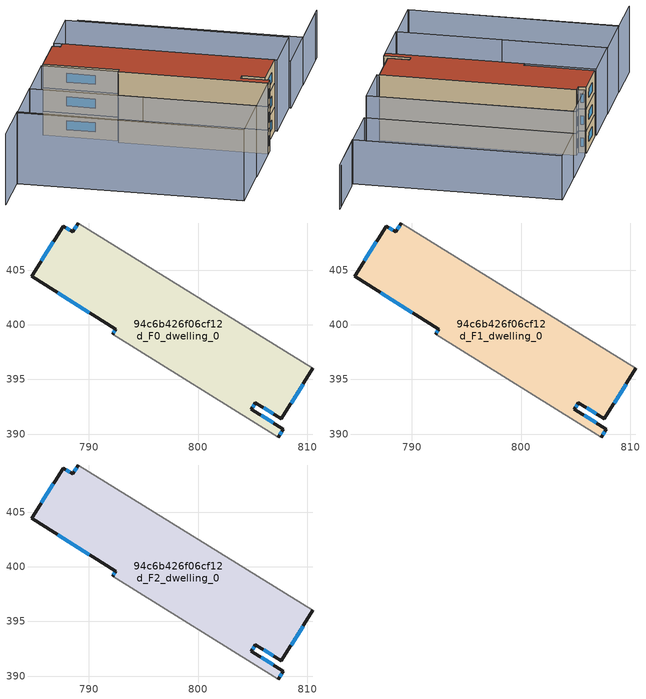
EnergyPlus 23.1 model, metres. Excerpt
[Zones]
94c6b426f06cf12d_F0_dwelling_0
 floor ground (EU_floor_Construction): 810.51,396.02 807.61,391.4 805.25,392.89 804.87,392.28 807.79,390.44 807.34,389.73 792.16,399.14 792.44,399.59 784.75,404.42 787.67,409.04 788.53,408.5 789.04,409.32 z0
 wall outside (EU_wall_Construction): 789.04,409.32 788.53,408.5 787.67,409.04 784.75,404.42 792.44,399.59 792.16,399.14 / 807.34,389.73 807.79,390.44 804.87,392.28 805.25,392.89 807.61,391.4 810.51,396.02 z0:3
 wall adiabatic (EU_wall_Construction): 792.16,399.14 807.34,389.73 / 810.51,396.02 789.04,409.32 z0:3
 window (EU_Window_Construction): 792.36,399.45 792.25,399.28 / 787.15,402.92 790.05,401.09 / 786.76,407.6 785.66,405.86 / 788.26,408.67 787.94,408.87 / 788.88,409.07 788.68,408.76 / 808.51,392.84 809.61,394.58 / 805.99,392.42 806.87,391.86 / 804.99,392.47 805.13,392.7 / 806.88,391.02 805.78,391.71 / 807.48,389.95 807.65,390.22 z0.93:2.07
94c6b426f06cf12d_F1_dwelling_0
 floor to 94c6b426f06cf12d_F0_dwelling_0 (EU_floor_Construction): 810.51,396.02 807.61,391.4 805.25,392.89 804.87,392.28 807.79,390.44 807.34,389.73 792.16,399.14 792.44,399.59 784.75,404.42 787.67,409.04 788.52,408.5 789.04,409.32 z3
 wall outside (EU_wall_Construction): 789.04,409.32 788.53,408.5 787.67,409.04 784.75,404.42 792.44,399.59 792.16,399.14 / 807.34,389.73 807.79,390.44 804.87,392.28 805.25,392.89 807.61,391.4 810.51,396.02 z3:6
 wall adiabatic (EU_wall_Construction): 792.16,399.14 807.34,389.73 / 810.51,396.02 789.04,409.32 z3:6
 window (EU_Window_Construction): 792.36,399.45 792.25,399.28 / 787.15,402.92 790.05,401.09 / 786.76,407.6 785.66,405.86 / 788.26,408.67 787.94,408.87 / 788.88,409.07 788.68,408.76 / 808.51,392.84 809.61,394.58 / 805.99,392.42 806.87,391.86 / 804.99,392.47 805.13,392.7 / 806.88,391.02 805.78,391.71 / 807.48,389.95 807.65,390.22 z3.93:5.07
94c6b426f06cf12d_F2_dwelling_0
 floor to 94c6b426f06cf12d_F1_dwelling_0 (EU_floor_Construction): 810.51,396.02 807.61,391.4 805.25,392.89 804.87,392.28 807.79,390.44 807.34,389.73 792.16,399.14 792.44,399.59 784.75,404.42 787.67,409.04 788.52,408.5 789.04,409.32 z6
 wall outside (EU_wall_Construction): 789.04,409.32 788.53,408.5 787.67,409.04 784.75,404.42 792.44,399.59 792.16,399.14 / 807.34,389.73 807.79,390.44 804.87,392.28 805.25,392.89 807.61,391.4 810.51,396.02 z6:9
 wall adiabatic (EU_wall_Construction): 792.16,399.14 807.34,389.73 / 810.51,396.02 789.04,409.32 z6:9
 window (EU_Window_Construction): 792.36,399.45 792.25,399.28 / 787.15,402.92 790.05,401.09 / 786.76,407.6 785.66,405.86 / 788.26,408.67 787.94,408.87 / 788.88,409.07 788.68,408.76 / 808.51,392.84 809.61,394.58 / 805.99,392.42 806.87,391.86 / 804.99,392.47 805.13,392.7 / 806.88,391.02 805.78,391.71 / 807.48,389.95 807.65,390.22 z6.93:8.07
 roof outside (EU_roof_Construction): 807.79,390.44 804.87,392.28 805.25,392.89 807.61,391.4 810.51,396.02 789.04,409.32 788.53,408.5 787.67,409.04 784.75,404.42 792.44,399.59 792.16,399.14 807.34,389.73 z9
shading: 773.28,386.32 776.85,391.99 / 776.85,391.99 799.59,377.69 / 780.62,398.04 803.58,383.82 / 803.58,383.82 799.72,377.6 / 799.72,377.6 776.77,391.82 / 776.77,391.82 780.62,398.04 / 803.65,383.77 780.68,398 / 780.68,398 784.37,403.96 / 784.37,403.96 807.34,389.73 / 807.34,389.73 803.65,383.77 / 810.78,395.85 788.2,409.83 / 788.2,409.83 791.89,415.79 / 791.89,415.79 814.47,401.81 / 814.47,401.81 810.78,395.85 z0:9; 822.5,414.13 818.61,407.85 / 818.61,407.85 795.86,421.94 / 822.98,414.89 819,408.56 / 814.71,401.66 791.93,415.77 / 791.93,415.77 795.78,421.99 / 795.78,421.99 818.56,407.88 / 818.56,407.88 814.71,401.66 z0:6
[Building]
EU S2 Campaign: North Axis=0; Terrain=City; Solar Distribution=FullExterior
[Site:Location]
Montreal-Trudeau.Intl.AP: Latitude=45.4667; Longitude=-73.75; Time Zone=-5; Elevation=36
[SizingPeriod:WeatherFileDays]
AnnualSizingPeriod: Begin Month=1; Begin Day of Month=1; End Month=12; End Day of Month=31; Day of Week for Start Day=Monday; Use Weather File Daylight Saving Period=No; Use Weather File Rain and Snow Indicators=No
[MATERIAL]
EU_InternalMass_Material: Roughness=MediumRough; Thickness=0.1; Conductivity=1; Density=1800; Specific Heat=900; Thermal Absorptance=0.9; Solar Absorptance=0.7; Visible Absorptance=0.7
[MATERIAL:NOMASS] Roughness=MediumRough; Thermal Absorptance=0.9; Solar Absorptance=0.7; Visible Absorptance=0.7
Name | Thermal Resistance
EU_wall_NoMass; EU_floor_NoMass | 1.36485
EU_roof_NoMass | 2.55992
[WINDOWMATERIAL:SIMPLEGLAZINGSYSTEM]
EU_Window_SimpleGlazing: UFactor=3.92339; Solar Heat Gain Coefficient=0.8; Visible Transmittance=0.8
[CONSTRUCTION]
EU_wall_Construction: EU_wall_NoMass
EU_roof_Construction: EU_roof_NoMass
EU_floor_Construction: EU_floor_NoMass
EU_Window_Construction: EU_Window_SimpleGlazing
EU_InternalMass_Construction: EU_InternalMass_Material
[ZONE] Type=1; Multiplier=1; Ceiling Height=autocalculate; Floor Area=autocalculate; Part of Total Floor Area=Yes
Name | Volume
94c6b426f06cf12d_F0_dwelling_0 | 530.079
94c6b426f06cf12d_F1_dwelling_0; 94c6b426f06cf12d_F2_dwelling_0 | 530.076
[INTERNALMASS] Construction=EU_InternalMass_Construction; Surface Area=176.692
Name | Zone or ZoneList
94c6b426f06cf12d_F0_dwelling_0_EU_InternalMass | 94c6b426f06cf12d_F0_dwelling_0
94c6b426f06cf12d_F1_dwelling_0_EU_InternalMass | 94c6b426f06cf12d_F1_dwelling_0
94c6b426f06cf12d_F2_dwelling_0_EU_InternalMass | 94c6b426f06cf12d_F2_dwelling_0
[OTHEREQUIPMENT] Fuel Type=Electricity; Design Level Calculation Method=Watts/Area; Power per Zone Floor Area=1; Fraction Latent=0; Fraction Radiant=0; Fraction Lost=0; Carbon Dioxide Generation Rate=0; EndUse Subcategory=EU_Step8_InternalGains
Name | Zone or ZoneList or Space or SpaceList | Schedule
EU_Step8_InternalGain_94c6b426f06cf12d_F0_dwelling_0_f000 | 94c6b426f06cf12d_F0_dwelling_0 | EU_Step8_GainSchedule_94c6b426f06cf12d_F0_dwelling_0_f000
EU_Step8_InternalGain_94c6b426f06cf12d_F1_dwelling_0_f000 | 94c6b426f06cf12d_F1_dwelling_0 | EU_Step8_GainSchedule_94c6b426f06cf12d_F1_dwelling_0_f000
EU_Step8_InternalGain_94c6b426f06cf12d_F2_dwelling_0_f000 | 94c6b426f06cf12d_F2_dwelling_0 | EU_Step8_GainSchedule_94c6b426f06cf12d_F2_dwelling_0_f000
[ZONEVENTILATION:DESIGNFLOWRATE] Schedule=EU_AlwaysOn; Design Flow Rate Calculation Method=AirChanges/Hour; Air Changes per Hour=0.860309; Ventilation Type=Natural; Fan Pressure Rise=0; Fan Total Efficiency=1; Constant Term Coefficient=1; Temperature Term Coefficient=0; Velocity Term Coefficient=0; Velocity Squared Term Coefficient=0; Minimum Indoor Temperature=-100; Maximum Indoor Temperature=100; Delta Temperature=-100; Minimum Outdoor Temperature=-100; Maximum Outdoor Temperature=100; Maximum Wind Speed=40
Name | Zone or ZoneList or Space or SpaceList
EU_ConstantAir_94c6b426f06cf12d_F0_dwelling_0 | 94c6b426f06cf12d_F0_dwelling_0
EU_ConstantAir_94c6b426f06cf12d_F1_dwelling_0 | 94c6b426f06cf12d_F1_dwelling_0
EU_ConstantAir_94c6b426f06cf12d_F2_dwelling_0 | 94c6b426f06cf12d_F2_dwelling_0
[HVACTEMPLATE:THERMOSTAT] Constant Heating Setpoint=20; Constant Cooling Setpoint=50
EU_HeatOnly_94c6b426f06cf12d_F0_dwelling_0; EU_HeatOnly_94c6b426f06cf12d_F1_dwelling_0; EU_HeatOnly_94c6b426f06cf12d_F2_dwelling_0
[HVACTEMPLATE:ZONE:IDEALLOADSAIRSYSTEM] System Availability Schedule=EU_AlwaysOn; Maximum Heating Supply Air Temperature=50; Minimum Cooling Supply Air Temperature=13; Maximum Heating Supply Air Humidity Ratio=0.0156; Minimum Cooling Supply Air Humidity Ratio=0.0077; Heating Limit=NoLimit; Cooling Limit=NoLimit; Heating Availability Schedule=EU_AlwaysOn; Cooling Availability Schedule=EU_CoolingOff; Dehumidification Control Type=ConstantSensibleHeatRatio; Cooling Sensible Heat Ratio=0.7; Dehumidification Setpoint=60; Humidification Control Type=None; Humidification Setpoint=30; Outdoor Air Method=None; Outdoor Air Flow Rate per Person=0.00944; Outdoor Air Flow Rate per Zone Floor Area=0; Outdoor Air Flow Rate per Zone=0; Demand Controlled Ventilation Type=None; Outdoor Air Economizer Type=NoEconomizer; Heat Recovery Type=None; Sensible Heat Recovery Effectiveness=0.7; Latent Heat Recovery Effectiveness=0.65
Name | Template Thermostat
94c6b426f06cf12d_F0_dwelling_0 | EU_HeatOnly_94c6b426f06cf12d_F0_dwelling_0
94c6b426f06cf12d_F1_dwelling_0 | EU_HeatOnly_94c6b426f06cf12d_F1_dwelling_0
94c6b426f06cf12d_F2_dwelling_0 | EU_HeatOnly_94c6b426f06cf12d_F2_dwelling_0
[SIZING:ZONE] Zone Cooling Design Supply Air Temperature Input Method=SupplyAirTemperature; Zone Cooling Design Supply Air Temperature=13; Zone Heating Design Supply Air Temperature Input Method=SupplyAirTemperature; Zone Heating Design Supply Air Temperature=50; Zone Cooling Design Supply Air Humidity Ratio=0.008; Zone Heating Design Supply Air Humidity Ratio=0.008; Cooling Design Air Flow Method=DesignDay; Cooling Design Air Flow Rate=0; Cooling Minimum Air Flow per Zone Floor Area=0.000762; Cooling Minimum Air Flow=0; Cooling Minimum Air Flow Fraction=0.2; Heating Design Air Flow Method=DesignDay; Heating Design Air Flow Rate=0; Heating Maximum Air Flow per Zone Floor Area=0.002032; Heating Maximum Air Flow=0.141576; Heating Maximum Air Flow Fraction=0.3; Account for Dedicated Outdoor Air System=No; Dedicated Outdoor Air System Control Strategy=NeutralSupplyAir; Dedicated Outdoor Air Low Setpoint Temperature for Design=autosize; Dedicated Outdoor Air High Setpoint Temperature for Design=autosize; Zone Load Sizing Method=Sensible Load Only No Latent Load; Zone Latent Cooling Design Supply Air Humidity Ratio Input Method=HumidityRatioDifference; Zone Cooling Design Supply Air Humidity Ratio Difference=0.005; Zone Latent Heating Design Supply Air Humidity Ratio Input Method=HumidityRatioDifference; Zone Humidification Design Supply Air Humidity Ratio Difference=0.005
94c6b426f06cf12d_F0_dwelling_0; 94c6b426f06cf12d_F1_dwelling_0; 94c6b426f06cf12d_F2_dwelling_0
[SCHEDULE:CONSTANT]
Name | Hourly Value
EU_AlwaysOn | 1
EU_CoolingOff | 0
[SCHEDULE:FILE] Column Number=1; Rows to Skip at Top=0; Number of Hours of Data=8760; Column Separator=Comma; Interpolate to Timestep=No; Minutes per Item=60; Adjust Schedule for Daylight Savings=Yes
Name | File
EU_Step8_GainSchedule_94c6b426f06cf12d_F0_dwelling_0_f000 | ../../schedules/94c6b426f06cf12d/94c6b426f06cf12d_F0_dwelling_0_f000_gain.csv
EU_Step8_GainSchedule_94c6b426f06cf12d_F1_dwelling_0_f000 | ../../schedules/94c6b426f06cf12d/94c6b426f06cf12d_F1_dwelling_0_f000_gain.csv
EU_Step8_GainSchedule_94c6b426f06cf12d_F2_dwelling_0_f000 | ../../schedules/94c6b426f06cf12d/94c6b426f06cf12d_F2_dwelling_0_f000_gain.csv
